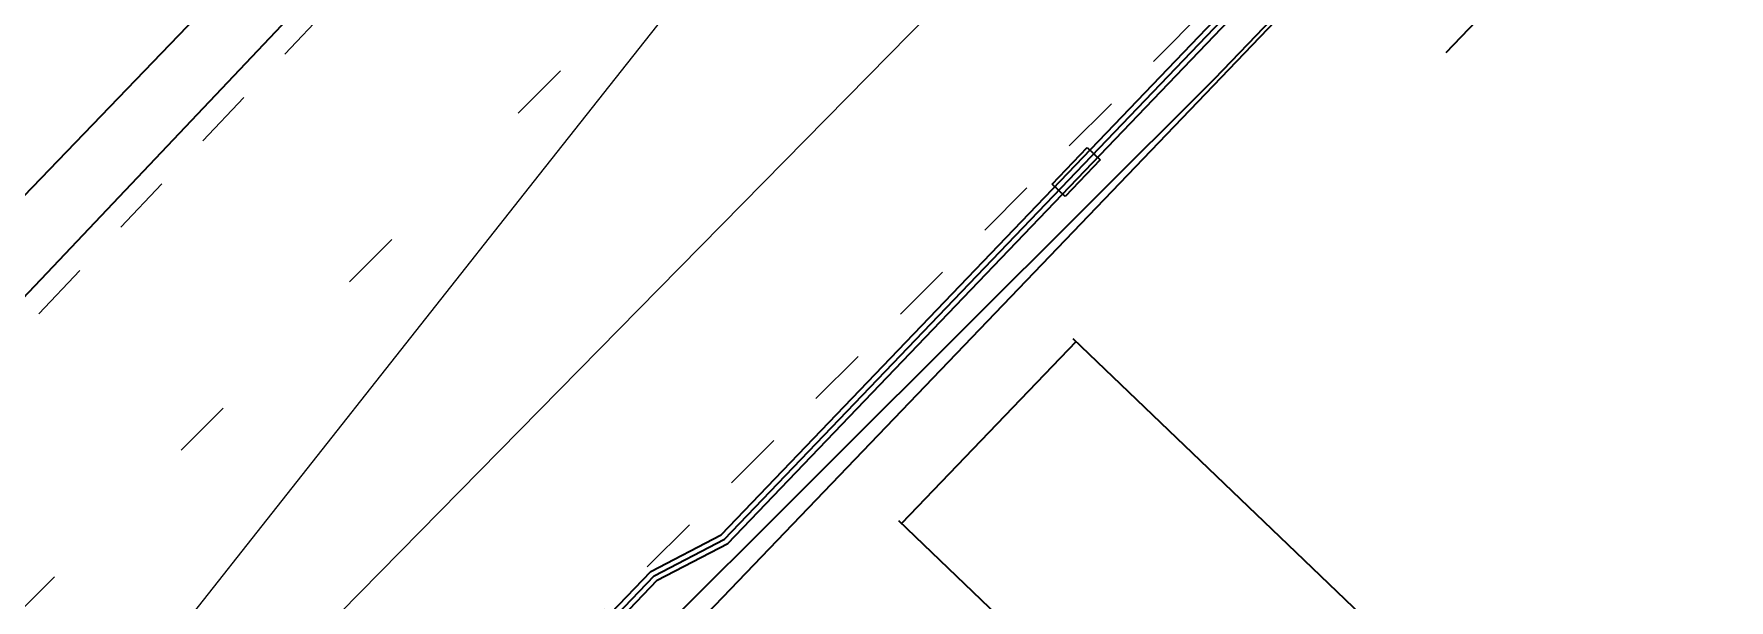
# Model space of a CAD drawing. Header units: metres. Extents: x 134219 to 139178, y 438661 to 444352.
# Drawn here: x 138393.85 to 138422.28, y 439401.6 to 439411.1 of the extents above; entities that cross this region are included whole.
import ezdxf

# ---------------------------------------------------------------- set-up
doc = ezdxf.new("R2010")
doc.units = ezdxf.units.M
for name, pattern in [('11strp', [2, 1, -1]), ('13strp', [4, 1, -3]), ('30270strp', [3, 0.3, -2.7])]:
    doc.linetypes.add(name, pattern=pattern)
doc.layers.add('Utd-ondergr-nw', color=8, linetype='13strp', lineweight=35)
doc.layers.add('Utd-weg-nw', color=8, linetype='Continuous')

msp = doc.modelspace()

# ---------------------------------------------------------------- linework, layer by layer
at = {"layer": 'Utd-ondergr-nw', "linetype": 'Continuous'}
for p, q in [((138405.376, 439402.7), (138415.257, 439413.013)), ((138405.43, 439402.627), (138415.312, 439412.94)), ((138405.485, 439402.554), (138415.367, 439412.867)), ((138363.72, 439358.144), (138415.607, 439412.299)), ((138410.93, 439408.583), (138411.518, 439409.197)), ((138411.518, 439409.197), (138411.735, 439408.989)), ((138411.735, 439408.989), (138411.147, 439408.376)), ((138411.147, 439408.376), (138410.93, 439408.583)), ((138404.195, 439402.087), (138405.376, 439402.7)), ((138404.25, 439402.014), (138405.43, 439402.627)), ((138404.304, 439401.941), (138405.485, 439402.554)), ((138364.716, 439360.886), (138404.195, 439402.087)), ((138364.798, 439360.841), (138404.25, 439402.014)), ((138364.879, 439360.796), (138404.304, 439401.941))]:
    msp.add_line(p, q, dxfattribs=at)
at = {"layer": 'Utd-ondergr-nw', "linetype": 'Continuous', "flags": 128}
for points in [[(138354.038, 439367.071), (138356.46, 439369.597), (138363.379, 439376.818), (138370.297, 439384.038), (138377.216, 439391.259), (138382.055, 439396.31), (138384.134, 439398.48), (138384.162, 439398.508), (138391.071, 439405.682), (138398.008, 439412.885), (138404.197, 439419.419), (138404.889, 439420.141), (138406.273, 439421.585)], [(138354.959, 439366.189), (138357.381, 439368.715), (138364.299, 439375.936), (138371.218, 439383.156), (138378.136, 439390.377), (138382.975, 439395.427), (138385.055, 439397.597), (138385.082, 439397.627), (138391.936, 439404.854), (138398.817, 439412.11), (138404.955, 439418.693), (138405.647, 439419.415), (138407.031, 439420.859)], [(138417.537, 439410.793), (138421.392, 439414.816), (138421.713, 439415.134), (138422.242, 439415.592), (138422.807, 439416.005), (138423.404, 439416.371), (138424.029, 439416.687), (138424.677, 439416.951), (138425.345, 439417.161), (138426.027, 439417.316), (138426.72, 439417.415), (138427.419, 439417.457), (138428.119, 439417.442), (138428.815, 439417.37), (138429.338, 439417.278)], [(138363.028, 439358.457), (138365.45, 439360.984), (138372.368, 439368.205), (138379.287, 439375.425), (138386.205, 439382.646), (138391.044, 439387.696), (138393.123, 439389.866), (138393.152, 439389.894), (138400.204, 439396.932), (138407.284, 439403.997), (138413.656, 439410.356), (138414.348, 439411.078), (138415.732, 439412.522)], [(138411.277, 439405.994), (138415.016, 439402.409), (138419.419, 439398.187), (138422.234, 439395.488), (138429.452, 439388.567), (138436.671, 439381.647), (138443.889, 439374.726), (138451.107, 439367.805)], [(138411.33, 439405.942), (138408.403, 439402.889)], [(138408.35, 439402.939), (138412.088, 439399.355), (138419.307, 439392.435), (138426.525, 439385.514), (138433.743, 439378.593), (138440.961, 439371.673), (138448.18, 439364.752), (138455.398, 439357.831)]]:
    msp.add_lwpolyline(points, dxfattribs=at)
at = {"layer": 'Utd-weg-nw', "linetype": '30270strp', "flags": 128}
msp.add_lwpolyline([(138352.955, 439368.108), (138355.377, 439370.635), (138362.296, 439377.856), (138369.214, 439385.076), (138376.132, 439392.297), (138380.972, 439397.347), (138383.051, 439399.517), (138383.079, 439399.546), (138389.988, 439406.72), (138396.925, 439413.923), (138403.806, 439421.179), (138405.187, 439422.626)], dxfattribs=at)
at = {"layer": 'Utd-weg-nw', "linetype": '11strp', "flags": 128}
for points in [[(138355.23, 439365.929), (138357.652, 439368.456), (138364.57, 439375.676), (138371.489, 439382.897), (138378.407, 439390.117), (138383.246, 439395.168), (138385.325, 439397.338), (138385.353, 439397.367), (138392.206, 439404.594), (138399.087, 439411.851), (138405.226, 439418.433), (138405.918, 439419.155), (138407.302, 439420.599)], [(138362.36, 439359.097), (138364.782, 439361.624), (138371.7, 439368.845), (138378.619, 439376.065), (138385.537, 439383.286), (138390.376, 439388.336), (138392.456, 439390.506), (138392.484, 439390.534), (138399.536, 439397.572), (138406.616, 439404.637), (138412.988, 439410.996), (138413.68, 439411.718), (138415.064, 439413.162)]]:
    msp.add_lwpolyline(points, dxfattribs=at)
at = {"layer": 'Utd-weg-nw', "linetype": 'Continuous', "flags": 128}
for points in [[(138359.779, 439361.571), (138362.201, 439364.097), (138369.119, 439371.318), (138376.037, 439378.538), (138382.956, 439385.759), (138387.795, 439390.809), (138389.874, 439392.979), (138389.899, 439393.011), (138396.102, 439400.862), (138402.329, 439408.744), (138407.934, 439415.839), (138408.626, 439416.561), (138410.009, 439418.005)], [(138360.212, 439361.156), (138362.634, 439363.682), (138369.552, 439370.903), (138376.471, 439378.123), (138383.389, 439385.344), (138388.228, 439390.394), (138390.307, 439392.564), (138390.336, 439392.593), (138397.319, 439399.695), (138404.331, 439406.826), (138410.642, 439413.244), (138411.333, 439413.966), (138412.717, 439415.411)]]:
    msp.add_lwpolyline(points, dxfattribs=at)
at = {"layer": 'Utd-weg-nw', "linetype": '13strp', "flags": 128}
msp.add_lwpolyline([(138357.378, 439363.871), (138359.8, 439366.398), (138366.718, 439373.618), (138373.637, 439380.839), (138380.555, 439388.059), (138385.394, 439393.11), (138387.473, 439395.28), (138387.502, 439395.308), (138394.547, 439402.351), (138401.621, 439409.423), (138407.988, 439415.787)], dxfattribs=at)

doc.saveas('drawing.dxf')
